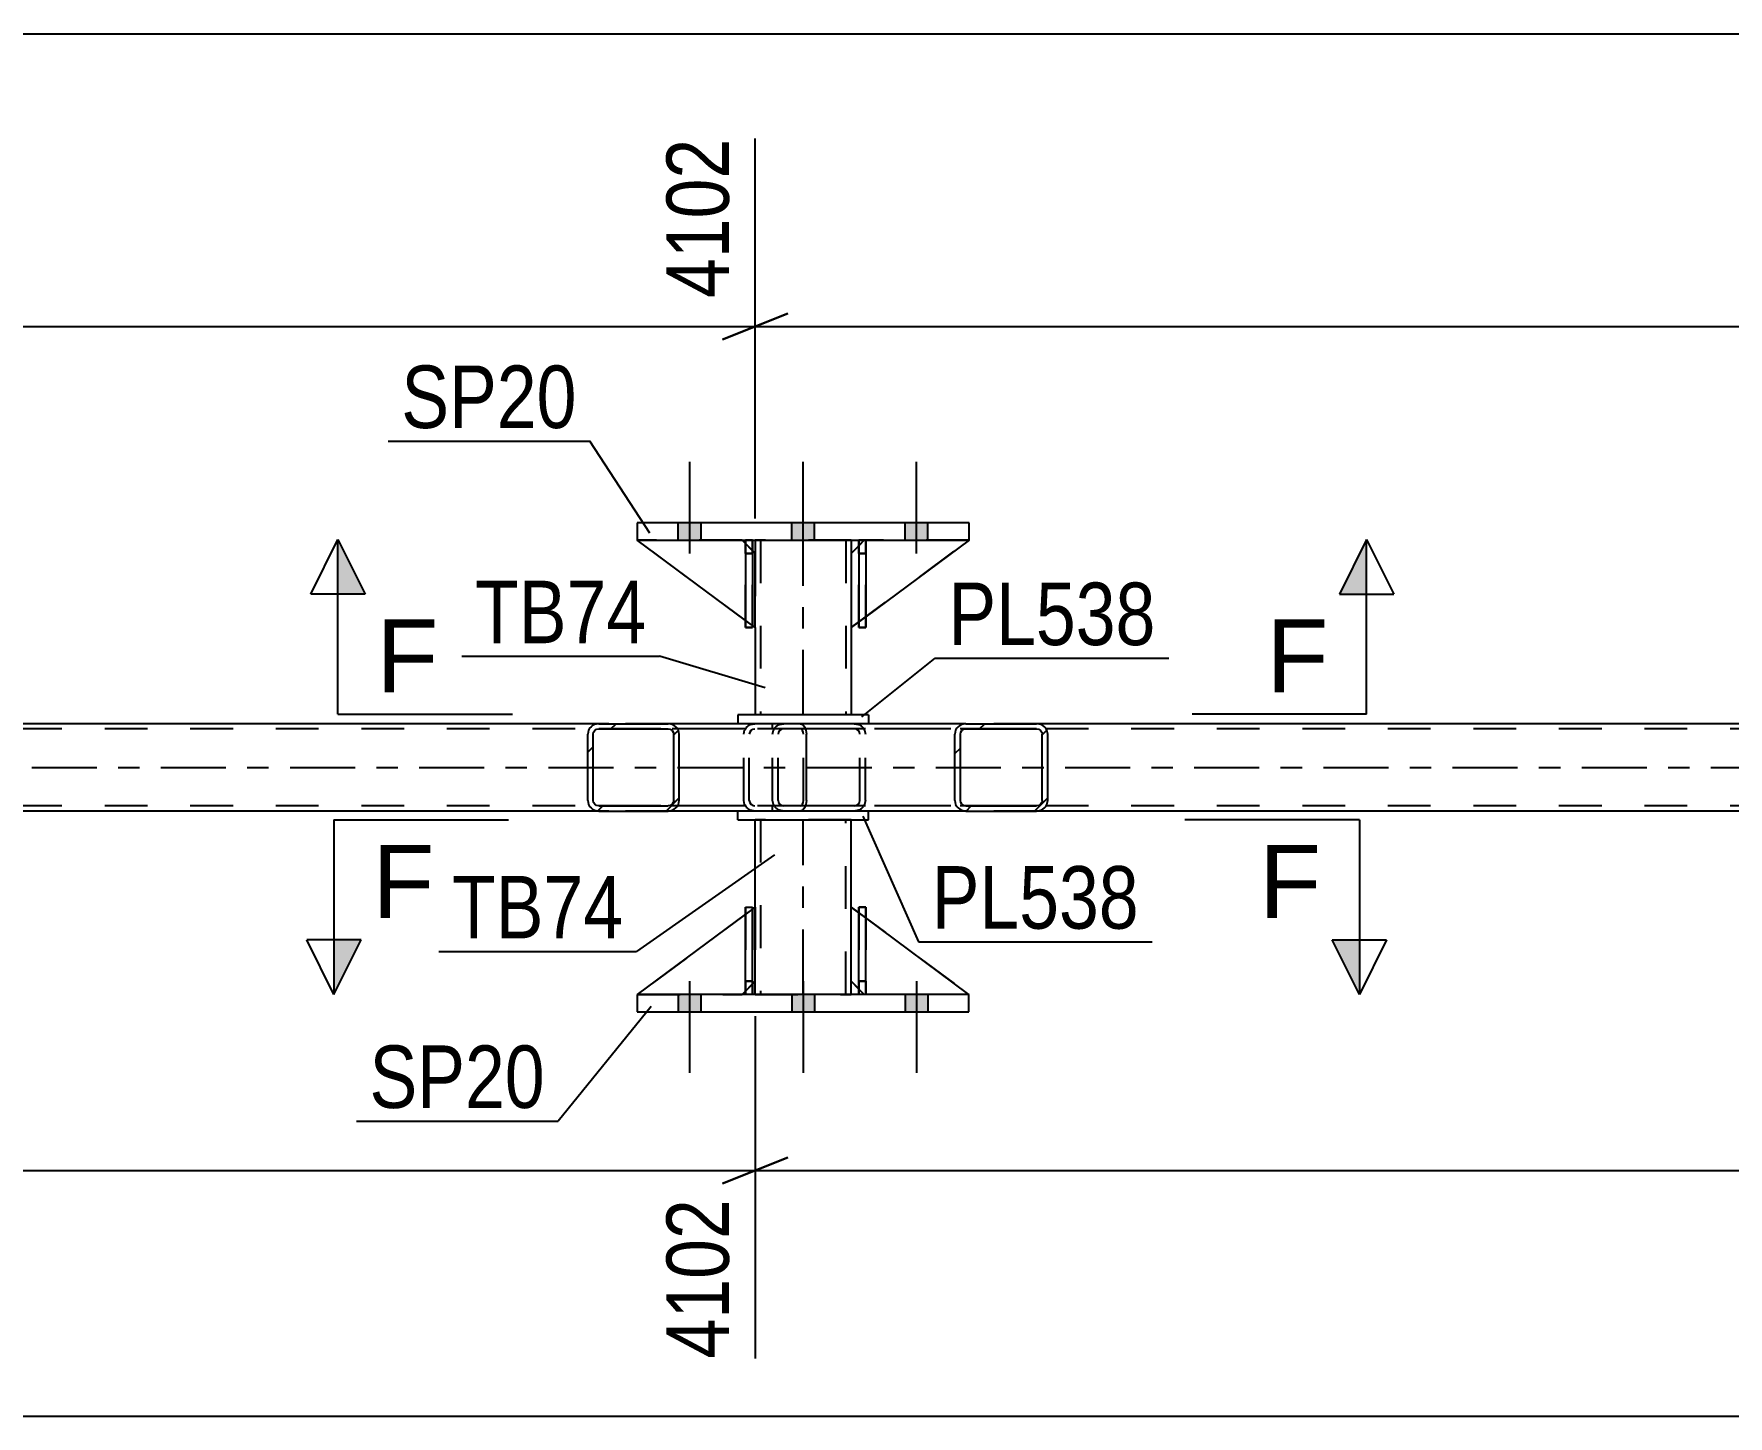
# Model space of a CAD drawing. Header units: millimetres. Extents: x 0 to 841, y 0 to 594.
# Drawn here: x 172.2 to 249.8, y 227.8 to 291.1 of the extents above; entities that cross this region are included whole.
import ezdxf

# ---------------------------------------------------------------- set-up
doc = ezdxf.new("R2010")
doc.units = ezdxf.units.MM
doc.linetypes.add('DXK_LINE_DOT2', pattern=[3.9198, 1.9599, -1.9599])
doc.linetypes.add('DXK_LINE_DOT3', pattern=[5.9187, 2.979, -0.9799, 0.9799, -0.9799])
doc.styles.add('Arial', font='ARIAL.TTF', dxfattribs={"height": 0.2})
doc.styles.add('Arial Narrow', font='ARIALN.TTF', dxfattribs={"height": 0.2})

# ---------------------------------------------------------------- blocks, each defined once
blk = doc.blocks.new('Part-318893469-2731 - 2723')
at = {"color": 7, "linetype": 'DXK_LINE_DOT2'}
for p, q in [((209.998, 267.313), (209.998, 267.913)), ((209.998, 267.913), (209.998, 267.913)), ((209.998, 267.913), (209.998, 263.913)), ((210.318, 267.913), (209.998, 267.913)), ((210.318, 267.313), (210.318, 267.913)), ((210.318, 263.913), (210.318, 267.913)), ((209.998, 263.913), (209.998, 267.313)), ((209.998, 267.313), (210.318, 267.313)), ((210.318, 267.313), (210.318, 263.913)), ((209.998, 263.913), (210.318, 263.913))]:
    blk.add_line(p, q, dxfattribs=at)
blk = doc.blocks.new('Part-318893469-2738 - 2723')
at = {"color": 2, "linetype": 'Continuous'}
for p, q in [((205.245, 267.913), (205.245, 267.313)), ((209.645, 267.913), (209.645, 267.313)), ((205.245, 263.913), (205.245, 259.913)), ((209.645, 263.913), (209.645, 259.913))]:
    blk.add_line(p, q, dxfattribs=at)
at = {"color": 7, "linetype": 'DXK_LINE_DOT2'}
for p, q in [((209.645, 267.913), (205.245, 267.913)), ((205.485, 267.913), (205.485, 259.913)), ((209.405, 267.913), (209.405, 259.913)), ((205.245, 267.313), (205.245, 263.913)), ((209.645, 267.313), (209.645, 263.913)), ((209.645, 259.913), (205.245, 259.913))]:
    blk.add_line(p, q, dxfattribs=at)
at = {"color": 7, "linetype": 'DXK_LINE_DOT3'}
blk.add_line((207.445, 259.913), (207.445, 267.913), dxfattribs=at)
blk = doc.blocks.new('Part-318893469-2743 - 2723')
at = {"color": 2, "linetype": 'Continuous'}
for p, q in [((210.445, 259.913), (204.445, 259.913)), ((204.445, 259.913), (204.445, 259.513)), ((210.445, 259.913), (210.445, 259.513))]:
    blk.add_line(p, q, dxfattribs=at)
at = {"color": 7, "linetype": 'DXK_LINE_DOT2'}
blk.add_line((210.445, 259.513), (204.445, 259.513), dxfattribs=at)
blk = doc.blocks.new('Part-318893469-2748 - 2723')
at = {"color": 2, "linetype": 'Continuous'}
for p, q in [((204.445, 255.113), (204.445, 255.513)), ((210.445, 255.113), (210.445, 255.513)), ((204.445, 255.113), (210.445, 255.113))]:
    blk.add_line(p, q, dxfattribs=at)
at = {"color": 7, "linetype": 'DXK_LINE_DOT2'}
blk.add_line((210.445, 255.513), (204.445, 255.513), dxfattribs=at)
blk = doc.blocks.new('Part-318893469-2753 - 2723')
at = {"color": 2, "linetype": 'Continuous'}
for p, q in [((205.244, 251.113), (205.244, 255.113)), ((209.644, 251.113), (209.644, 255.113)), ((205.244, 247.113), (205.244, 247.713)), ((209.644, 247.113), (209.644, 247.713))]:
    blk.add_line(p, q, dxfattribs=at)
at = {"color": 7, "linetype": 'DXK_LINE_DOT2'}
for p, q in [((209.644, 255.113), (205.244, 255.113)), ((205.484, 255.113), (205.484, 247.113)), ((209.404, 247.113), (209.404, 255.113)), ((205.244, 247.713), (205.244, 251.113)), ((209.644, 247.713), (209.644, 251.113)), ((205.244, 247.113), (209.644, 247.113))]:
    blk.add_line(p, q, dxfattribs=at)
at = {"color": 7, "linetype": 'DXK_LINE_DOT3'}
blk.add_line((207.444, 247.113), (207.444, 255.113), dxfattribs=at)
blk = doc.blocks.new('Part-318893469-2829 - 2723')
at = {"color": 7, "linetype": 'DXK_LINE_DOT2'}
for p, q in [((210.245, 267.913), (209.645, 267.313)), ((209.645, 263.913), (215.045, 267.913)), ((215.045, 267.913), (210.245, 267.913)), ((209.645, 267.313), (209.645, 263.913))]:
    blk.add_line(p, q, dxfattribs=at)
blk = doc.blocks.new('Part-318893469-2826 - 2723')
at = {"linetype": 'Continuous'}
h = blk.add_hatch(dxfattribs=at)
h.set_pattern_fill('', scale=0.7, style=0, pattern_type=0)
h.set_pattern_definition([(45, (218.6107, 259.2168), (-1.57154, 1.57154), [])])
h.paths.add_polyline_path([(218.65, 259.033), (218.611, 259.217), (218.5, 259.372), (218.334, 259.477), (218.139, 259.513), (214.904, 259.513), (214.708, 259.477), (214.543, 259.372), (214.432, 259.217), (214.393, 259.033), (214.393, 255.993), (214.432, 255.809), (214.543, 255.654), (214.708, 255.55), (214.904, 255.513), (218.139, 255.513), (218.334, 255.55), (218.5, 255.654), (218.611, 255.809), (218.65, 255.993)])
h.paths.add_polyline_path([(218.375, 255.901), (218.319, 255.823), (218.237, 255.771), (218.139, 255.753), (214.904, 255.753), (214.806, 255.771), (214.723, 255.823), (214.668, 255.901), (214.648, 255.993), (214.648, 259.033), (214.668, 259.125), (214.723, 259.203), (214.806, 259.255), (214.904, 259.273), (218.139, 259.273), (218.237, 259.255), (218.319, 259.203), (218.375, 259.125), (218.394, 259.033), (218.394, 255.993)])
at = {"color": 7, "linetype": 'DXK_LINE_DOT2'}
for p, q in [((206.359, 259.477), (206.554, 259.513)), ((207.32, 259.513), (206.554, 259.513)), ((209.79, 259.513), (209.985, 259.477)), ((218.139, 259.513), (214.904, 259.513)), ((206.044, 259.033), (206.083, 259.217)), ((206.044, 255.993), (206.044, 259.033)), ((206.318, 259.125), (206.299, 259.033)), ((206.299, 255.993), (206.299, 259.033)), ((206.374, 259.203), (206.318, 259.125)), ((206.457, 259.255), (206.374, 259.203)), ((206.554, 259.273), (206.457, 259.255)), ((218.139, 259.273), (206.554, 259.273)), ((209.887, 259.255), (209.79, 259.273)), ((209.97, 259.203), (209.887, 259.255)), ((210.026, 259.125), (209.97, 259.203)), ((210.045, 259.033), (210.026, 259.125)), ((210.045, 255.993), (210.045, 259.033)), ((210.261, 259.217), (210.3, 259.033)), ((210.3, 255.993), (210.3, 259.033)), ((206.083, 255.809), (206.044, 255.993)), ((206.299, 255.993), (206.318, 255.901)), ((206.318, 255.901), (206.374, 255.823)), ((206.554, 255.513), (206.359, 255.55)), ((206.374, 255.823), (206.457, 255.771)), ((206.457, 255.771), (206.554, 255.753)), ((218.139, 255.753), (206.554, 255.753)), ((207.32, 255.513), (206.554, 255.513)), ((209.79, 255.753), (209.887, 255.771)), ((209.985, 255.55), (209.79, 255.513)), ((209.887, 255.771), (209.97, 255.823)), ((209.97, 255.823), (210.026, 255.901)), ((210.026, 255.901), (210.045, 255.993)), ((210.3, 255.993), (210.261, 255.809)), ((218.139, 255.513), (214.904, 255.513))]:
    blk.add_line(p, q, dxfattribs=at)
at = {"color": 2, "linetype": 'Continuous'}
for p, q in [((214.904, 259.513), (207.32, 259.513)), ((214.904, 259.513), (214.708, 259.477)), ((214.904, 259.513), (218.139, 259.513)), ((218.334, 259.477), (218.139, 259.513)), ((214.432, 259.217), (214.393, 259.033)), ((214.393, 255.993), (214.393, 259.033)), ((214.648, 259.033), (214.668, 259.125)), ((214.648, 255.993), (214.648, 259.033)), ((214.668, 259.125), (214.723, 259.203)), ((214.723, 259.203), (214.806, 259.255)), ((214.806, 259.255), (214.904, 259.273)), ((214.904, 259.273), (218.139, 259.273)), ((218.139, 259.273), (218.237, 259.255)), ((218.237, 259.255), (218.319, 259.203)), ((218.319, 259.203), (218.375, 259.125)), ((218.375, 259.125), (218.394, 259.033)), ((218.394, 255.993), (218.394, 259.033)), ((218.65, 259.033), (218.611, 259.217)), ((218.65, 255.993), (218.65, 259.033)), ((214.904, 255.513), (207.32, 255.513)), ((214.393, 255.993), (214.432, 255.809)), ((214.668, 255.901), (214.648, 255.993)), ((214.723, 255.823), (214.668, 255.901)), ((214.708, 255.55), (214.904, 255.513)), ((214.806, 255.771), (214.723, 255.823)), ((214.904, 255.753), (214.806, 255.771)), ((214.904, 255.753), (218.139, 255.753)), ((214.904, 255.513), (218.139, 255.513)), ((218.237, 255.771), (218.139, 255.753)), ((218.139, 255.513), (218.334, 255.55)), ((218.319, 255.823), (218.237, 255.771)), ((218.375, 255.901), (218.319, 255.823)), ((218.394, 255.993), (218.375, 255.901)), ((218.611, 255.809), (218.65, 255.993))]:
    blk.add_line(p, q, dxfattribs=at)
at = {"color": 7, "linetype": 'DXK_LINE_DOT2'}
for centre, start, end in [((206.535, 259.012), 110.75832, 155.68004), ((209.809, 259.012), 24.31996, 69.24168), ((206.535, 256.014), 204.31996, 249.24168), ((209.809, 256.014), 290.75832, 335.68004)]:
    blk.add_arc(centre, 0.496, start, end, dxfattribs=at)
at = {"color": 2, "linetype": 'Continuous'}
for centre, start, end in [((214.884, 259.012), 110.75832, 155.68004), ((218.158, 259.012), 24.31996, 69.24168), ((214.884, 256.014), 204.31996, 249.24168), ((218.158, 256.014), 290.75832, 335.68004)]:
    blk.add_arc(centre, 0.496, start, end, dxfattribs=at)
blk = doc.blocks.new('Part-318893469-2769 - 2723')
at = {"color": 2, "linetype": 'Continuous'}
for p, q in [((215.045, 268.713), (199.845, 268.713)), ((199.845, 268.713), (199.845, 267.913)), ((215.045, 267.913), (215.045, 268.713)), ((199.845, 267.913), (215.045, 267.913))]:
    blk.add_line(p, q, dxfattribs=at)
blk = doc.blocks.new('Part-318893469-2774 - 2723')
at = {"color": 2, "linetype": 'Continuous'}
for p, q in [((199.844, 247.113), (199.844, 246.313)), ((215.044, 247.113), (199.844, 247.113)), ((215.044, 246.313), (215.044, 247.113)), ((199.844, 246.313), (215.044, 246.313))]:
    blk.add_line(p, q, dxfattribs=at)
blk = doc.blocks.new('Part-318893469-2824 - 2723')
at = {"linetype": 'Continuous'}
h = blk.add_hatch(dxfattribs=at)
h.set_pattern_fill('', scale=0.7, style=0, pattern_type=0)
h.set_pattern_definition([(45, (201.727, 259.2168), (-1.57154, 1.57154), [])])
h.paths.add_polyline_path([(201.765, 259.033), (201.727, 259.217), (201.618, 259.372), (201.455, 259.477), (201.263, 259.513), (198.078, 259.513), (197.886, 259.477), (197.723, 259.372), (197.614, 259.217), (197.576, 259.033), (197.576, 255.993), (197.614, 255.809), (197.723, 255.654), (197.886, 255.55), (198.078, 255.513), (201.263, 255.513), (201.455, 255.55), (201.618, 255.654), (201.727, 255.809), (201.765, 255.993)])
h.paths.add_polyline_path([(201.495, 255.901), (201.44, 255.823), (201.359, 255.771), (201.263, 255.753), (198.078, 255.753), (197.982, 255.771), (197.901, 255.823), (197.846, 255.901), (197.827, 255.993), (197.827, 259.033), (197.846, 259.125), (197.901, 259.203), (197.982, 259.255), (198.078, 259.273), (201.263, 259.273), (201.359, 259.255), (201.44, 259.203), (201.495, 259.125), (201.514, 259.033), (201.514, 255.993)])
at = {"color": 2, "linetype": 'Continuous'}
for p, q in [((198.078, 259.513), (197.886, 259.477)), ((198.078, 259.513), (201.263, 259.513)), ((207.32, 259.513), (201.263, 259.513)), ((201.455, 259.477), (201.263, 259.513)), ((207.32, 259.513), (207.423, 259.477)), ((207.423, 259.477), (207.511, 259.372)), ((207.511, 259.372), (207.57, 259.217)), ((197.614, 259.217), (197.576, 259.033)), ((197.576, 255.993), (197.576, 259.033)), ((197.827, 259.033), (197.846, 259.125)), ((197.827, 255.993), (197.827, 259.033)), ((197.846, 259.125), (197.901, 259.203)), ((197.901, 259.203), (197.982, 259.255)), ((197.982, 259.255), (198.078, 259.273)), ((198.078, 259.273), (201.263, 259.273)), ((201.263, 259.273), (201.359, 259.255)), ((201.359, 259.255), (201.44, 259.203)), ((201.44, 259.203), (201.495, 259.125)), ((201.495, 259.125), (201.514, 259.033)), ((201.514, 255.993), (201.514, 259.033)), ((201.765, 259.033), (201.727, 259.217)), ((201.765, 255.993), (201.765, 259.033)), ((207.57, 259.217), (207.591, 259.033)), ((207.591, 255.993), (207.591, 259.033)), ((197.576, 255.993), (197.614, 255.809)), ((197.846, 255.901), (197.827, 255.993)), ((197.901, 255.823), (197.846, 255.901)), ((197.886, 255.55), (198.078, 255.513)), ((197.982, 255.771), (197.901, 255.823)), ((198.078, 255.753), (197.982, 255.771)), ((198.078, 255.753), (201.263, 255.753)), ((198.078, 255.513), (201.263, 255.513)), ((201.359, 255.771), (201.263, 255.753)), ((201.263, 255.513), (201.455, 255.55)), ((207.32, 255.513), (201.263, 255.513)), ((201.44, 255.823), (201.359, 255.771)), ((201.495, 255.901), (201.44, 255.823)), ((201.514, 255.993), (201.495, 255.901)), ((201.727, 255.809), (201.765, 255.993)), ((207.423, 255.55), (207.32, 255.513)), ((207.511, 255.654), (207.423, 255.55)), ((207.57, 255.809), (207.511, 255.654)), ((207.591, 255.993), (207.57, 255.809))]:
    blk.add_line(p, q, dxfattribs=at)
at = {"color": 7, "linetype": 'DXK_LINE_DOT2'}
for p, q in [((201.263, 259.513), (198.078, 259.513)), ((205.036, 259.477), (205.229, 259.513)), ((206.044, 259.273), (206.044, 259.513)), ((207.32, 259.273), (198.078, 259.273)), ((204.726, 259.033), (204.764, 259.217)), ((204.726, 255.993), (204.726, 259.033)), ((204.996, 259.125), (204.977, 259.033)), ((204.977, 255.993), (204.977, 259.033)), ((205.051, 259.203), (204.996, 259.125)), ((205.051, 259.203), (205.073, 259.217)), ((205.073, 259.217), (205.132, 259.255)), ((205.132, 259.255), (205.229, 259.273)), ((207.372, 259.255), (207.32, 259.273)), ((207.416, 259.203), (207.372, 259.255)), ((207.445, 259.125), (207.416, 259.203)), ((207.455, 259.033), (207.445, 259.125)), ((207.455, 255.993), (207.455, 259.033)), ((207.32, 255.753), (198.078, 255.753)), ((201.263, 255.513), (198.078, 255.513)), ((204.764, 255.809), (204.726, 255.993)), ((204.977, 255.993), (204.996, 255.901)), ((204.996, 255.901), (205.051, 255.823)), ((205.229, 255.513), (205.036, 255.55)), ((205.051, 255.823), (205.073, 255.809)), ((205.073, 255.809), (205.132, 255.771)), ((205.132, 255.771), (205.229, 255.753)), ((206.044, 255.513), (206.044, 255.753)), ((207.32, 255.753), (207.372, 255.771)), ((207.372, 255.771), (207.416, 255.823)), ((207.416, 255.823), (207.445, 255.901)), ((207.445, 255.901), (207.455, 255.993))]:
    blk.add_line(p, q, dxfattribs=at)
at = {"color": 2, "linetype": 'Continuous'}
for centre, start, end in [((198.064, 259.018), 111.1941, 156.15059), ((201.277, 259.018), 23.84941, 68.8059), ((198.064, 256.008), 203.84941, 248.8059), ((201.277, 256.008), 291.1941, 336.15059)]:
    blk.add_arc(centre, 0.492, start, end, dxfattribs=at)
at = {"color": 7, "linetype": 'DXK_LINE_DOT2'}
for centre, start, end in [((205.214, 259.018), 111.1941, 156.15059), ((205.214, 256.008), 203.84941, 248.8059)]:
    blk.add_arc(centre, 0.492, start, end, dxfattribs=at)
blk = doc.blocks.new('Part-318893469-2775 - 2723')
at = {"color": 2, "linetype": 'Continuous'}
for p, q in [((209.645, 247.713), (209.645, 251.113)), ((209.998, 250.851), (209.645, 251.113)), ((215.044, 247.113), (210.318, 250.614)), ((209.998, 247.359), (209.645, 247.713))]:
    blk.add_line(p, q, dxfattribs=at)
at = {"color": 7, "linetype": 'DXK_LINE_DOT2'}
for p, q in [((210.318, 250.614), (209.998, 250.851)), ((210.245, 247.113), (209.998, 247.359)), ((215.045, 247.113), (210.245, 247.113)), ((215.044, 247.113), (215.045, 247.113)), ((215.045, 247.113), (215.044, 247.113))]:
    blk.add_line(p, q, dxfattribs=at)
blk = doc.blocks.new('Part-318893469-2776 - 2723')
at = {"color": 7, "linetype": 'DXK_LINE_DOT2'}
for p, q in [((209.645, 247.713), (209.645, 251.113)), ((209.645, 251.113), (215.045, 247.113)), ((210.245, 247.113), (209.645, 247.713)), ((215.045, 247.113), (210.245, 247.113))]:
    blk.add_line(p, q, dxfattribs=at)
blk = doc.blocks.new('Part-318893469-2777 - 2723')
at = {"color": 2, "linetype": 'Continuous'}
for p, q in [((204.798, 250.782), (199.845, 247.113)), ((205.244, 251.113), (205.118, 251.019)), ((205.244, 247.713), (205.244, 251.113)), ((205.244, 247.713), (205.118, 247.587)), ((205.244, 247.713), (205.244, 247.713)), ((204.798, 247.267), (204.644, 247.113))]:
    blk.add_line(p, q, dxfattribs=at)
at = {"color": 7, "linetype": 'DXK_LINE_DOT2'}
for p, q in [((205.118, 251.019), (204.798, 250.782)), ((205.244, 247.713), (205.244, 251.113)), ((205.244, 247.713), (204.644, 247.113)), ((199.845, 247.113), (204.644, 247.113)), ((205.118, 247.587), (204.798, 247.267))]:
    blk.add_line(p, q, dxfattribs=at)
blk = doc.blocks.new('Part-318893469-2783 - 2723')
at = {"color": 7, "linetype": 'DXK_LINE_DOT2'}
for p, q in [((205.244, 251.113), (199.845, 247.113)), ((205.244, 247.713), (205.244, 251.113)), ((205.244, 251.113), (205.244, 247.713)), ((204.644, 247.113), (205.244, 247.713)), ((205.244, 247.713), (204.644, 247.113)), ((205.244, 247.713), (205.244, 247.713)), ((199.845, 247.113), (204.644, 247.113))]:
    blk.add_line(p, q, dxfattribs=at)
blk = doc.blocks.new('Part-318893469-2784 - 2723')
at = {"color": 2, "linetype": 'Continuous'}
for p, q in [((204.798, 247.113), (204.798, 251.113)), ((204.798, 251.113), (205.118, 251.113)), ((205.118, 247.113), (205.118, 251.113)), ((204.798, 247.113), (204.798, 247.113)), ((205.118, 247.113), (204.798, 247.113))]:
    blk.add_line(p, q, dxfattribs=at)
at = {"color": 7, "linetype": 'DXK_LINE_DOT2'}
for p, q in [((204.798, 251.113), (204.798, 247.713)), ((205.118, 247.713), (205.118, 251.113)), ((204.798, 247.713), (204.798, 247.113)), ((204.798, 247.713), (205.118, 247.713)), ((205.118, 247.113), (205.118, 247.713)), ((205.118, 247.113), (205.118, 247.113))]:
    blk.add_line(p, q, dxfattribs=at)
blk = doc.blocks.new('Part-318893469-2785 - 2723')
at = {"color": 2, "linetype": 'Continuous'}
for p, q in [((209.998, 247.113), (209.998, 251.113)), ((209.998, 251.113), (210.318, 251.113)), ((210.318, 247.113), (210.318, 251.113)), ((209.998, 247.113), (209.998, 247.113)), ((210.318, 247.113), (209.998, 247.113))]:
    blk.add_line(p, q, dxfattribs=at)
at = {"color": 7, "linetype": 'DXK_LINE_DOT2'}
for p, q in [((209.998, 251.113), (209.998, 247.713)), ((210.318, 247.713), (210.318, 251.113)), ((209.998, 247.713), (209.998, 247.113)), ((209.998, 247.713), (210.318, 247.713)), ((210.318, 247.113), (210.318, 247.713)), ((210.318, 247.113), (210.318, 247.113))]:
    blk.add_line(p, q, dxfattribs=at)
blk = doc.blocks.new('Part-318893469-2786 - 2723')
at = {"color": 7, "linetype": 'DXK_LINE_DOT2'}
for p, q in [((204.798, 251.113), (205.118, 251.113)), ((204.798, 247.713), (204.798, 251.113)), ((204.798, 251.113), (204.798, 247.113)), ((205.118, 251.113), (205.118, 247.713)), ((205.118, 247.113), (205.118, 251.019)), ((205.118, 247.713), (204.798, 247.713)), ((204.798, 247.113), (204.798, 247.713)), ((205.118, 247.713), (205.118, 247.113)), ((205.118, 247.113), (204.798, 247.113)), ((205.118, 247.113), (205.118, 247.113))]:
    blk.add_line(p, q, dxfattribs=at)
blk = doc.blocks.new('Part-318893469-2787 - 2723')
at = {"color": 7, "linetype": 'DXK_LINE_DOT2'}
for p, q in [((210.318, 251.113), (209.998, 251.113)), ((209.998, 247.713), (209.998, 251.113)), ((209.998, 251.113), (209.998, 247.113)), ((210.318, 251.113), (210.318, 247.713)), ((210.318, 247.113), (210.318, 251.113)), ((210.318, 247.713), (209.998, 247.713)), ((209.998, 247.113), (209.998, 247.713)), ((210.318, 247.713), (210.318, 247.113)), ((210.318, 247.113), (209.998, 247.113)), ((210.318, 247.113), (210.318, 247.113))]:
    blk.add_line(p, q, dxfattribs=at)
blk = doc.blocks.new('Part-318893469-2788 - 2723')
at = {"color": 7, "linetype": 'DXK_LINE_DOT2'}
for p, q in [((210.245, 267.913), (209.998, 267.667)), ((215.045, 267.913), (210.245, 267.913)), ((210.318, 264.412), (209.998, 264.175))]:
    blk.add_line(p, q, dxfattribs=at)
at = {"color": 2, "linetype": 'Continuous'}
for p, q in [((215.045, 267.913), (210.318, 264.412)), ((209.998, 267.667), (209.645, 267.313)), ((209.645, 267.313), (209.645, 263.913)), ((209.998, 264.175), (209.645, 263.913))]:
    blk.add_line(p, q, dxfattribs=at)
blk = doc.blocks.new('Part-318893469-2830 - 2723')
at = {"color": 2, "linetype": 'Continuous'}
for p, q in [((204.798, 264.244), (199.845, 267.913)), ((204.798, 267.759), (204.644, 267.913)), ((205.244, 267.313), (205.118, 267.439)), ((205.244, 267.313), (205.244, 267.313)), ((205.244, 263.913), (205.244, 267.313)), ((205.118, 264.007), (205.244, 263.913)), ((205.244, 263.913), (205.244, 263.913))]:
    blk.add_line(p, q, dxfattribs=at)
at = {"color": 7, "linetype": 'DXK_LINE_DOT2'}
for p, q in [((204.644, 267.913), (199.845, 267.913)), ((204.644, 267.913), (205.244, 267.313)), ((205.118, 267.439), (204.798, 267.759)), ((205.244, 267.313), (205.244, 263.913)), ((205.118, 264.007), (204.798, 264.244))]:
    blk.add_line(p, q, dxfattribs=at)
blk = doc.blocks.new('Part-318893469-2831 - 2723')
at = {"color": 7, "linetype": 'DXK_LINE_DOT2'}
for p, q in [((205.244, 263.913), (199.845, 267.913)), ((199.845, 267.913), (204.644, 267.913)), ((204.644, 267.913), (205.244, 267.313)), ((205.244, 267.313), (204.644, 267.913)), ((205.244, 267.313), (205.244, 263.913)), ((205.244, 267.313), (205.244, 267.313)), ((205.244, 267.313), (205.244, 263.913))]:
    blk.add_line(p, q, dxfattribs=at)
blk = doc.blocks.new('Part-318893469-2832 - 2723')
at = {"color": 2, "linetype": 'Continuous'}
for p, q in [((205.118, 267.913), (204.798, 267.913)), ((204.798, 267.913), (204.798, 263.913)), ((205.118, 267.913), (205.118, 267.913)), ((205.118, 267.913), (205.118, 263.913)), ((205.118, 263.913), (204.798, 263.913))]:
    blk.add_line(p, q, dxfattribs=at)
at = {"color": 7, "linetype": 'DXK_LINE_DOT2'}
for p, q in [((204.798, 267.313), (204.798, 267.913)), ((205.118, 267.313), (205.118, 267.913)), ((205.118, 267.913), (205.118, 267.913)), ((205.118, 267.313), (204.798, 267.313)), ((204.798, 267.313), (204.798, 263.913)), ((205.118, 263.913), (205.118, 267.313))]:
    blk.add_line(p, q, dxfattribs=at)
blk = doc.blocks.new('Part-318893469-2833 - 2723')
at = {"color": 2, "linetype": 'Continuous'}
for p, q in [((210.318, 267.913), (209.998, 267.913)), ((209.998, 267.913), (209.998, 263.913)), ((210.318, 267.913), (210.318, 267.913)), ((210.318, 267.913), (210.318, 263.913)), ((210.318, 263.913), (209.998, 263.913))]:
    blk.add_line(p, q, dxfattribs=at)
at = {"color": 7, "linetype": 'DXK_LINE_DOT2'}
for p, q in [((209.998, 267.313), (209.998, 267.913)), ((210.318, 267.313), (210.318, 267.913)), ((210.318, 267.913), (210.318, 267.913)), ((210.318, 267.313), (209.998, 267.313)), ((209.998, 267.313), (209.998, 263.913)), ((210.318, 263.913), (210.318, 267.313))]:
    blk.add_line(p, q, dxfattribs=at)
blk = doc.blocks.new('Part-318893469-2834 - 2723')
at = {"color": 7, "linetype": 'DXK_LINE_DOT2'}
for p, q in [((204.798, 267.313), (204.798, 267.913)), ((204.798, 267.913), (204.798, 267.913)), ((204.798, 267.913), (204.798, 263.913)), ((205.118, 267.913), (204.798, 267.913)), ((205.118, 267.313), (205.118, 267.913)), ((205.118, 263.913), (205.118, 267.913)), ((204.798, 263.913), (204.798, 267.313)), ((204.798, 267.313), (205.118, 267.313)), ((205.118, 267.313), (205.118, 263.913)), ((204.798, 263.913), (205.118, 263.913))]:
    blk.add_line(p, q, dxfattribs=at)
blk = doc.blocks.new('Part-318893469-2893 - 2723')
at = {"color": 2, "linetype": 'Continuous'}
for p, q in [((198.078, 259.513), (133.005, 259.513)), ((283.213, 259.513), (218.139, 259.513)), ((198.078, 255.513), (133.005, 255.513)), ((283.213, 255.513), (218.139, 255.513))]:
    blk.add_line(p, q, dxfattribs=at)
at = {"color": 7, "linetype": 'DXK_LINE_DOT2'}
for p, q in [((218.139, 259.513), (198.078, 259.513)), ((686.975, 259.273), (112.909, 259.273)), ((686.975, 255.753), (112.909, 255.753)), ((218.139, 255.513), (198.078, 255.513))]:
    blk.add_line(p, q, dxfattribs=at)
at = {"color": 7, "linetype": 'DXK_LINE_DOT3'}
blk.add_line((112.909, 257.513), (686.975, 257.513), dxfattribs=at)
blk = doc.blocks.new('Bolt-318893469-2957 - 2723')
at = {"linetype": 'Continuous'}
for points in [[(201.725, 267.913), (202.765, 267.913), (202.765, 268.713), (201.725, 268.713)], [(201.725, 267.913), (202.765, 267.913), (202.765, 268.713), (201.725, 268.713)], [(201.725, 267.913), (202.765, 267.913), (202.765, 268.713), (201.725, 268.713)], [(206.925, 267.913), (207.965, 267.913), (207.965, 268.713), (206.925, 268.713)], [(206.925, 267.913), (207.965, 267.913), (207.965, 268.713), (206.925, 268.713)], [(212.125, 267.913), (213.165, 267.913), (213.165, 268.713), (212.125, 268.713)], [(212.125, 267.913), (213.165, 267.913), (213.165, 268.713), (212.125, 268.713)], [(212.125, 267.913), (213.165, 267.913), (213.165, 268.713), (212.125, 268.713)]]:
    blk.add_hatch(color=1, dxfattribs=at).paths.add_polyline_path(points)
at = {"color": 1, "linetype": 'Continuous'}
for p, q in [((202.245, 267.313), (202.245, 271.513)), ((202.245, 267.313), (202.245, 271.513)), ((202.245, 267.313), (202.245, 271.513)), ((207.445, 267.313), (207.445, 271.513)), ((207.445, 267.313), (207.445, 271.513)), ((212.645, 267.313), (212.645, 271.513)), ((212.645, 267.313), (212.645, 271.513)), ((212.645, 267.313), (212.645, 271.513)), ((201.725, 267.913), (201.725, 268.713)), ((201.725, 267.913), (201.725, 268.713)), ((201.725, 267.913), (201.725, 268.713)), ((202.765, 267.913), (202.765, 268.713)), ((202.765, 267.913), (202.765, 268.713)), ((202.765, 267.913), (202.765, 268.713)), ((206.925, 267.913), (206.925, 268.713)), ((206.925, 267.913), (206.925, 268.713)), ((207.965, 267.913), (207.965, 268.713)), ((207.965, 267.913), (207.965, 268.713)), ((212.125, 267.913), (212.125, 268.713)), ((212.125, 267.913), (212.125, 268.713)), ((212.125, 267.913), (212.125, 268.713)), ((213.165, 267.913), (213.165, 268.713)), ((213.165, 267.913), (213.165, 268.713)), ((213.165, 267.913), (213.165, 268.713))]:
    blk.add_line(p, q, dxfattribs=at)
blk = doc.blocks.new('Bolt-318893469-2958 - 2723')
at = {"linetype": 'Continuous'}
for points in [[(202.764, 247.113), (201.724, 247.113), (201.724, 246.313), (202.764, 246.313)], [(202.764, 247.113), (201.724, 247.113), (201.724, 246.313), (202.764, 246.313)], [(202.764, 247.113), (201.724, 247.113), (201.724, 246.313), (202.764, 246.313)], [(207.964, 247.113), (206.924, 247.113), (206.924, 246.313), (207.964, 246.313)], [(207.964, 247.113), (206.924, 247.113), (206.924, 246.313), (207.964, 246.313)], [(213.164, 247.113), (212.124, 247.113), (212.124, 246.313), (213.164, 246.313)], [(213.164, 247.113), (212.124, 247.113), (212.124, 246.313), (213.164, 246.313)], [(213.164, 247.113), (212.124, 247.113), (212.124, 246.313), (213.164, 246.313)]]:
    blk.add_hatch(color=1, dxfattribs=at).paths.add_polyline_path(points)
at = {"color": 1, "linetype": 'Continuous'}
for p, q in [((202.244, 247.713), (202.244, 243.513)), ((202.244, 247.713), (202.244, 243.513)), ((202.244, 247.713), (202.244, 243.513)), ((207.444, 247.713), (207.444, 243.513)), ((207.444, 247.713), (207.444, 243.513)), ((212.644, 247.713), (212.644, 243.513)), ((212.644, 247.713), (212.644, 243.513)), ((212.644, 247.713), (212.644, 243.513)), ((201.724, 247.113), (201.724, 246.313)), ((201.724, 247.113), (201.724, 246.313)), ((201.724, 247.113), (201.724, 246.313)), ((202.764, 247.113), (202.764, 246.313)), ((202.764, 247.113), (202.764, 246.313)), ((202.764, 247.113), (202.764, 246.313)), ((206.924, 247.113), (206.924, 246.313)), ((206.924, 247.113), (206.924, 246.313)), ((207.964, 247.113), (207.964, 246.313)), ((207.964, 247.113), (207.964, 246.313)), ((212.124, 247.113), (212.124, 246.313)), ((212.124, 247.113), (212.124, 246.313)), ((212.124, 247.113), (212.124, 246.313)), ((213.164, 247.113), (213.164, 246.313)), ((213.164, 247.113), (213.164, 246.313)), ((213.164, 247.113), (213.164, 246.313))]:
    blk.add_line(p, q, dxfattribs=at)
blk = doc.blocks.new('StraightDimension-318893469-3024 - 2723')
at = {"color": 7, "linetype": 'Continuous'}
blk.add_line((104.289, 291.11), (695.595, 291.11), dxfattribs=at)
blk = doc.blocks.new('StraightDimension-318893469-3045 - 2723')
at = {"color": 7, "linetype": 'Continuous'}
for p, q in [((205.244, 246.113), (205.244, 230.433)), ((206.744, 239.645), (203.744, 238.445)), ((205.244, 239.045), (375.513, 239.045))]:
    blk.add_line(p, q, dxfattribs=at)
blk = doc.blocks.new('StraightDimension-318893469-3062 - 2723')
at = {"color": 7, "linetype": 'Continuous'}
for p, q in [((205.244, 246.113), (205.244, 230.433)), ((203.744, 238.445), (206.744, 239.645)), ((104.289, 239.045), (205.244, 239.045))]:
    blk.add_line(p, q, dxfattribs=at)
at = {"color": 0, "linetype": 'Continuous'}
blk.add_wipeout([(204.644, 238.345), (200.444, 238.345), (200.444, 229.833), (204.644, 229.833)], dxfattribs=at)
at = {"color": 3, "linetype": 'Continuous', "style": 'Arial Narrow'}
blk.add_text('4102', height=2.8633, rotation=90.00021, dxfattribs=at).set_placement((204.044, 230.433))
blk = doc.blocks.new('StraightDimension-318893469-3147 - 2723')
at = {"color": 7, "linetype": 'Continuous'}
for p, q in [((205.244, 268.913), (205.244, 286.321)), ((206.744, 278.308), (203.744, 277.108)), ((205.244, 277.708), (375.513, 277.708))]:
    blk.add_line(p, q, dxfattribs=at)
blk = doc.blocks.new('StraightDimension-318893469-3164 - 2723')
at = {"color": 7, "linetype": 'Continuous'}
for p, q in [((205.244, 268.913), (205.244, 286.321)), ((203.744, 277.108), (206.744, 278.308)), ((104.289, 277.708), (205.244, 277.708))]:
    blk.add_line(p, q, dxfattribs=at)
at = {"color": 0, "linetype": 'Continuous'}
blk.add_wipeout([(204.644, 286.921), (200.444, 286.921), (200.444, 278.408), (204.644, 278.408)], dxfattribs=at)
at = {"color": 3, "linetype": 'Continuous', "style": 'Arial Narrow'}
blk.add_text('4102', height=2.8633, rotation=90.00021, dxfattribs=at).set_placement((204.044, 279.008))
blk = doc.blocks.new('StraightDimension-318893469-3170 - 2723')
at = {"color": 7, "linetype": 'Continuous'}
blk.add_line((103.649, 227.796), (696.235, 227.796), dxfattribs=at)
blk = doc.blocks.new('Mark-318893469-2734 - 2723')
at = {"color": 30, "linetype": 'Continuous'}
for p in [(191.811, 262.599), (205.701, 261.159)]:
    blk.add_line(p, (200.865, 262.599), dxfattribs=at)
at = {"color": 0}
blk.add_wipeout([(200.265, 263.199), (200.265, 266.199), (192.411, 266.199), (192.411, 263.199)], dxfattribs=at)
blk.add_wipeout([(200.265, 263.199), (200.265, 266.199), (192.411, 266.199), (192.411, 263.199)], dxfattribs=at)
at = {"color": 3, "style": 'Arial Narrow'}
blk.add_text('TB74', height=2.8633, dxfattribs=at).set_placement((192.411, 263.199))
blk = doc.blocks.new('Mark-318893469-2739 - 2723')
at = {"color": 30, "linetype": 'Continuous'}
for p, q in [((210.132, 259.821), (213.499, 262.512)), ((213.499, 262.512), (224.203, 262.512))]:
    blk.add_line(p, q, dxfattribs=at)
at = {"color": 0}
blk.add_wipeout([(223.603, 263.112), (223.603, 266.112), (214.099, 266.112), (214.099, 263.112)], dxfattribs=at)
blk.add_wipeout([(223.603, 263.112), (223.603, 266.112), (214.099, 266.112), (214.099, 263.112)], dxfattribs=at)
at = {"color": 3, "style": 'Arial Narrow'}
blk.add_text('PL538', height=2.8633, dxfattribs=at).set_placement((214.099, 263.112))
blk = doc.blocks.new('Mark-318893469-2744 - 2723')
at = {"color": 30, "linetype": 'Continuous'}
for p, q in [((210.175, 255.275), (212.733, 249.524)), ((212.733, 249.524), (223.436, 249.524))]:
    blk.add_line(p, q, dxfattribs=at)
at = {"color": 0}
blk.add_wipeout([(222.836, 250.124), (222.836, 253.124), (213.333, 253.124), (213.333, 250.124)], dxfattribs=at)
blk.add_wipeout([(222.836, 250.124), (222.836, 253.124), (213.333, 253.124), (213.333, 250.124)], dxfattribs=at)
at = {"color": 3, "style": 'Arial Narrow'}
blk.add_text('PL538', height=2.8633, dxfattribs=at).set_placement((213.333, 250.124))
blk = doc.blocks.new('Mark-318893469-2749 - 2723')
at = {"color": 30, "linetype": 'Continuous'}
for p in [(206.136, 253.501), (190.754, 249.077)]:
    blk.add_line(p, (199.808, 249.077), dxfattribs=at)
at = {"color": 0}
blk.add_wipeout([(199.208, 249.677), (199.208, 252.677), (191.354, 252.677), (191.354, 249.677)], dxfattribs=at)
blk.add_wipeout([(199.208, 249.677), (199.208, 252.677), (191.354, 252.677), (191.354, 249.677)], dxfattribs=at)
at = {"color": 3, "style": 'Arial Narrow'}
blk.add_text('TB74', height=2.8633, dxfattribs=at).set_placement((191.354, 249.677))
blk = doc.blocks.new('Mark-318893469-2765 - 2723')
at = {"color": 30, "linetype": 'Continuous'}
for p in [(188.433, 272.456), (200.422, 268.245)]:
    blk.add_line(p, (197.672, 272.456), dxfattribs=at)
at = {"color": 0}
blk.add_wipeout([(197.072, 273.056), (197.072, 276.056), (189.033, 276.056), (189.033, 273.056)], dxfattribs=at)
blk.add_wipeout([(197.072, 273.056), (197.072, 276.056), (189.033, 276.056), (189.033, 273.056)], dxfattribs=at)
at = {"color": 3, "style": 'Arial Narrow'}
blk.add_text('SP20', height=2.8633, dxfattribs=at).set_placement((189.033, 273.056))
blk = doc.blocks.new('Mark-318893469-2770 - 2723')
at = {"color": 30, "linetype": 'Continuous'}
for p in [(200.485, 246.556), (186.976, 241.311)]:
    blk.add_line(p, (196.215, 241.311), dxfattribs=at)
at = {"color": 0}
blk.add_wipeout([(195.615, 241.911), (195.615, 244.911), (187.576, 244.911), (187.576, 241.911)], dxfattribs=at)
blk.add_wipeout([(195.615, 241.911), (195.615, 244.911), (187.576, 244.911), (187.576, 241.911)], dxfattribs=at)
at = {"color": 3, "style": 'Arial Narrow'}
blk.add_text('SP20', height=2.8633, dxfattribs=at).set_placement((187.576, 241.911))
blk = doc.blocks.new('SectionMark-318893469-3209 - 2723')
at = {"linetype": 'Continuous'}
for points in [[(187.381, 265.446), (186.131, 265.446), (186.131, 267.946)], [(233.264, 265.446), (232.014, 265.446), (233.264, 267.946)]]:
    blk.add_hatch(color=6, dxfattribs=at).paths.add_polyline_path(points)
at = {"color": 6, "linetype": 'Continuous'}
for p, q in [((184.881, 265.446), (186.131, 267.946)), ((186.131, 259.946), (186.131, 267.946)), ((186.131, 267.946), (187.381, 265.446)), ((233.264, 267.946), (232.014, 265.446)), ((233.264, 259.946), (233.264, 267.946)), ((233.264, 267.946), (234.514, 265.446)), ((187.381, 265.446), (184.881, 265.446)), ((232.014, 265.446), (234.514, 265.446)), ((186.131, 259.946), (194.131, 259.946)), ((233.264, 259.946), (225.264, 259.946))]:
    blk.add_line(p, q, dxfattribs=at)
at = {"color": 0, "linetype": 'Continuous'}
for points in [[(190.731, 260.946), (190.731, 264.446), (187.881, 264.446), (187.881, 260.946)], [(231.514, 260.946), (231.514, 264.446), (228.663, 264.446), (228.663, 260.946)]]:
    blk.add_wipeout(points, dxfattribs=at)
at = {"color": 3, "linetype": 'Continuous', "style": 'Arial'}
for p in [(187.881, 260.946), (228.663, 260.946)]:
    blk.add_text('F', height=3.343, dxfattribs=at).set_placement(p)
blk = doc.blocks.new('SectionMark-318893469-3211 - 2723')
at = {"linetype": 'Continuous'}
for points in [[(185.947, 249.613), (187.197, 249.613), (185.947, 247.113)], [(231.682, 249.613), (232.932, 249.613), (232.932, 247.113)]]:
    blk.add_hatch(color=6, dxfattribs=at).paths.add_polyline_path(points)
at = {"color": 6, "linetype": 'Continuous'}
for p, q in [((185.947, 255.113), (193.947, 255.113)), ((185.947, 255.113), (185.947, 247.113)), ((232.932, 255.113), (224.932, 255.113)), ((232.932, 255.113), (232.932, 247.113)), ((185.947, 247.113), (184.697, 249.613)), ((187.197, 249.613), (184.697, 249.613)), ((185.947, 247.113), (187.197, 249.613)), ((231.682, 249.613), (234.182, 249.613)), ((232.932, 247.113), (231.682, 249.613)), ((234.182, 249.613), (232.932, 247.113))]:
    blk.add_line(p, q, dxfattribs=at)
at = {"color": 0, "linetype": 'Continuous'}
for points in [[(190.548, 250.613), (190.548, 254.113), (187.697, 254.113), (187.697, 250.613)], [(231.182, 250.613), (231.182, 254.113), (228.332, 254.113), (228.332, 250.613)]]:
    blk.add_wipeout(points, dxfattribs=at)
at = {"color": 3, "linetype": 'Continuous', "style": 'Arial'}
for p in [(187.697, 250.613), (228.332, 250.613)]:
    blk.add_text('F', height=3.343, dxfattribs=at).set_placement(p)

msp = doc.modelspace()

# ---------------------------------------------------------------- block references
for name in ['Bolt-318893469-2957 - 2723', 'Part-318893469-2769 - 2723', 'Part-318893469-2830 - 2723', 'Part-318893469-2831 - 2723', 'Part-318893469-2832 - 2723', 'Part-318893469-2834 - 2723', 'Part-318893469-2738 - 2723', 'Part-318893469-2829 - 2723', 'Part-318893469-2788 - 2723', 'Part-318893469-2731 - 2723', 'Part-318893469-2833 - 2723', 'Part-318893469-2893 - 2723', 'Part-318893469-2824 - 2723', 'Part-318893469-2743 - 2723', 'Part-318893469-2826 - 2723', 'Part-318893469-2748 - 2723', 'Part-318893469-2753 - 2723', 'Part-318893469-2777 - 2723', 'Part-318893469-2783 - 2723', 'Part-318893469-2784 - 2723', 'Part-318893469-2786 - 2723', 'Part-318893469-2775 - 2723', 'Part-318893469-2776 - 2723', 'Part-318893469-2785 - 2723', 'Part-318893469-2787 - 2723', 'Bolt-318893469-2958 - 2723', 'Part-318893469-2774 - 2723']:
    msp.add_blockref(name, (0, 0))

# ---------------------------------------------------------------- next in the draw order: block references
for name in ['StraightDimension-318893469-3024 - 2723', 'StraightDimension-318893469-3045 - 2723']:
    msp.add_blockref(name, (0, 0))

# ---------------------------------------------------------------- next in the draw order: block references
for name in ['StraightDimension-318893469-3147 - 2723', 'Mark-318893469-2739 - 2723', 'StraightDimension-318893469-3062 - 2723']:
    msp.add_blockref(name, (0, 0))

# ---------------------------------------------------------------- next in the draw order: block references
for name in ['StraightDimension-318893469-3164 - 2723', 'StraightDimension-318893469-3170 - 2723']:
    msp.add_blockref(name, (0, 0))

# ---------------------------------------------------------------- next in the draw order: block references
for name in ['Mark-318893469-2765 - 2723', 'Mark-318893469-2734 - 2723', 'Mark-318893469-2744 - 2723', 'Mark-318893469-2749 - 2723', 'Mark-318893469-2770 - 2723']:
    msp.add_blockref(name, (0, 0))

# ---------------------------------------------------------------- next in the draw order: block references
for name in ['SectionMark-318893469-3209 - 2723', 'SectionMark-318893469-3211 - 2723']:
    msp.add_blockref(name, (0, 0))

doc.saveas('drawing.dxf')
